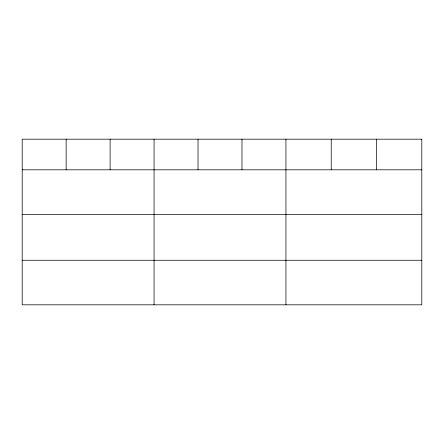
<?xml version="1.0" encoding="UTF-8"?>
<svg xmlns="http://www.w3.org/2000/svg" width="444" height="444" viewBox="0 0 444 444"><rect width="100%" height="100%" fill="white"/><g stroke="black" fill="none" stroke-linecap="round" stroke-linejoin="round"><path stroke-width="0.67" d="M22.2 169.813L421.8 169.813M22.2 214.363L421.8 214.363M22.2 260.262L421.8 260.262M376.512 139.183L376.512 169.813M331.224 139.183L331.224 169.813M285.936 139.183L285.936 304.817M241.98 139.183L241.98 169.813M198.024 139.183L198.024 169.813M154.068 139.183L154.068 304.817M110.112 139.183L110.112 169.813M66.156 139.183L66.156 169.813M421.8 139.183L22.2 139.183L22.2 304.817L421.8 304.817L421.8 139.183"/></g></svg>
